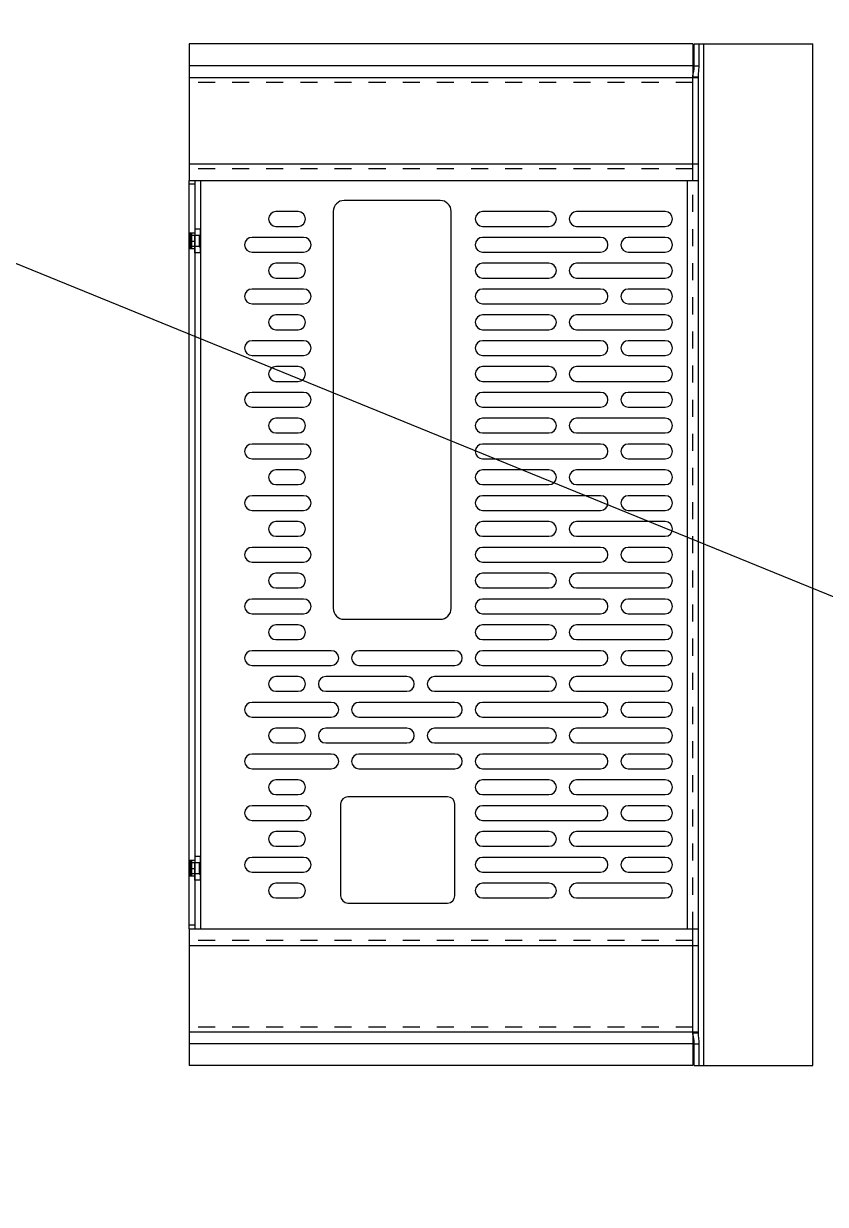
# Model space of a CAD drawing. Header units: millimetres. Extents: x -177 to 18421, y -5017 to 3255.
# Drawn here: x 9625.2 to 9842.5, y -4295.3 to -3975.3 of the extents above; entities that cross this region are included whole.
import ezdxf

# ---------------------------------------------------------------- set-up
doc = ezdxf.new("R2010")
doc.units = ezdxf.units.MM
doc.header["$LTSCALE"] = 46.255
doc.linetypes.add('HIDDEN', pattern=[0.2, 0.1, -0.1])
doc.layers.get('0').update_dxf_attribs({"linetype": 'CONTINUOUS'})
doc.layers.add('02___PRT_ALL_AXES', color=7, linetype='CONTINUOUS')
doc.layers.add('DEFAULT_2', color=8, linetype='HIDDEN')

msp = doc.modelspace()

# ---------------------------------------------------------------- linework, layer by layer
msp.add_line((3604.224, -1587.394), (12020.537, -5017.418))
at = {"color": 7, "linetype": 'Continuous'}
for p, q in [((9670.093, -3980.851), (9670.093, -4017.869)), ((9806.593, -3980.851), (9670.093, -3980.851)), ((9806.593, -3980.851), (9806.593, -3989.724)), ((9806.995, -3980.851), (9839.093, -3980.851)), ((9808.294, -3986.75), (9808.294, -3980.851)), ((9809.593, -4257.653), (9809.593, -3980.851)), ((9839.093, -4257.653), (9839.093, -3980.851)), ((9806.593, -3986.75), (9670.093, -3986.75)), ((9806.995, -3986.75), (9808.294, -3986.75)), ((9670.093, -3989.954), (9808.093, -3989.954)), ((9806.593, -3989.724), (9808.093, -3989.724)), ((9808.093, -4248.779), (9808.093, -3989.724)), ((9670.093, -4013.365), (9808.093, -4013.365)), ((9670.093, -4017.869), (9808.093, -4017.869)), ((9671.593, -4017.869), (9671.593, -4220.635)), ((9673.093, -4017.869), (9673.093, -4034.252)), ((9805.093, -4017.869), (9805.093, -4220.635)), ((9671.593, -4018.869), (9670.093, -4018.869)), ((9738.093, -4023.252), (9712.093, -4023.252)), ((9699.593, -4026.269), (9693.593, -4026.269)), ((9709.093, -4026.252), (9709.093, -4133.752)), ((9741.093, -4133.752), (9741.093, -4026.252)), ((9767.593, -4026.269), (9749.593, -4026.269)), ((9799.093, -4026.269), (9775.093, -4026.269)), ((9693.593, -4030.269), (9699.593, -4030.269)), ((9749.593, -4030.269), (9767.593, -4030.269)), ((9775.093, -4030.269), (9799.093, -4030.269)), ((9701.093, -4033.269), (9687.093, -4033.269)), ((9781.593, -4033.269), (9749.593, -4033.269)), ((9799.093, -4033.269), (9789.093, -4033.269)), ((9673.093, -4037.427), (9673.093, -4204.252)), ((9687.093, -4037.269), (9701.093, -4037.269)), ((9749.593, -4037.269), (9781.593, -4037.269)), ((9789.093, -4037.269), (9799.093, -4037.269)), ((9699.593, -4040.269), (9693.593, -4040.269)), ((9767.593, -4040.269), (9749.593, -4040.269)), ((9799.093, -4040.269), (9775.093, -4040.269)), ((9693.593, -4044.269), (9699.593, -4044.269)), ((9749.593, -4044.269), (9767.593, -4044.269)), ((9775.093, -4044.269), (9799.093, -4044.269)), ((9701.093, -4047.269), (9687.093, -4047.269)), ((9781.593, -4047.269), (9749.593, -4047.269)), ((9799.093, -4047.269), (9789.093, -4047.269)), ((9687.093, -4051.269), (9701.093, -4051.269)), ((9749.593, -4051.269), (9781.593, -4051.269)), ((9789.093, -4051.269), (9799.093, -4051.269)), ((9699.593, -4054.269), (9693.593, -4054.269)), ((9767.593, -4054.269), (9749.593, -4054.269)), ((9799.093, -4054.269), (9775.093, -4054.269)), ((9693.593, -4058.269), (9699.593, -4058.269)), ((9749.593, -4058.269), (9767.593, -4058.269)), ((9775.093, -4058.269), (9799.093, -4058.269)), ((9701.093, -4061.269), (9687.093, -4061.269)), ((9781.593, -4061.269), (9749.593, -4061.269)), ((9799.093, -4061.269), (9789.093, -4061.269)), ((9687.093, -4065.269), (9701.093, -4065.269)), ((9749.593, -4065.269), (9781.593, -4065.269)), ((9789.093, -4065.269), (9799.093, -4065.269)), ((9699.593, -4068.269), (9693.593, -4068.269)), ((9767.593, -4068.269), (9749.593, -4068.269)), ((9799.093, -4068.269), (9775.093, -4068.269)), ((9693.593, -4072.269), (9699.593, -4072.269)), ((9749.593, -4072.269), (9767.593, -4072.269)), ((9775.093, -4072.269), (9799.093, -4072.269)), ((9701.093, -4075.269), (9687.093, -4075.269)), ((9781.593, -4075.269), (9749.593, -4075.269)), ((9799.093, -4075.269), (9789.093, -4075.269)), ((9687.093, -4079.269), (9701.093, -4079.269)), ((9749.593, -4079.269), (9781.593, -4079.269)), ((9789.093, -4079.269), (9799.093, -4079.269)), ((9699.593, -4082.269), (9693.593, -4082.269)), ((9767.593, -4082.269), (9749.593, -4082.269)), ((9799.093, -4082.269), (9775.093, -4082.269)), ((9693.593, -4086.269), (9699.593, -4086.269)), ((9749.593, -4086.269), (9767.593, -4086.269)), ((9775.093, -4086.269), (9799.093, -4086.269)), ((9701.093, -4089.269), (9687.093, -4089.269)), ((9781.593, -4089.269), (9749.593, -4089.269)), ((9799.093, -4089.269), (9789.093, -4089.269)), ((9687.093, -4093.269), (9701.093, -4093.269)), ((9749.593, -4093.269), (9781.593, -4093.269)), ((9789.093, -4093.269), (9799.093, -4093.269)), ((9699.593, -4096.269), (9693.593, -4096.269)), ((9767.593, -4096.269), (9749.593, -4096.269)), ((9799.093, -4096.269), (9775.093, -4096.269)), ((9693.593, -4100.269), (9699.593, -4100.269)), ((9749.593, -4100.269), (9767.593, -4100.269)), ((9775.093, -4100.269), (9799.093, -4100.269)), ((9701.093, -4103.269), (9687.093, -4103.269)), ((9781.593, -4103.269), (9749.593, -4103.269)), ((9799.093, -4103.269), (9789.093, -4103.269)), ((9687.093, -4107.269), (9701.093, -4107.269)), ((9749.593, -4107.269), (9781.593, -4107.269)), ((9789.093, -4107.269), (9799.093, -4107.269)), ((9699.593, -4110.269), (9693.593, -4110.269)), ((9767.593, -4110.269), (9749.593, -4110.269)), ((9799.093, -4110.269), (9775.093, -4110.269)), ((9693.593, -4114.269), (9699.593, -4114.269)), ((9749.593, -4114.269), (9767.593, -4114.269)), ((9775.093, -4114.269), (9799.093, -4114.269)), ((9701.093, -4117.269), (9687.093, -4117.269)), ((9781.593, -4117.269), (9749.593, -4117.269)), ((9799.093, -4117.269), (9789.093, -4117.269)), ((9687.093, -4121.269), (9701.093, -4121.269)), ((9699.593, -4124.269), (9693.593, -4124.269)), ((9749.593, -4121.269), (9781.593, -4121.269)), ((9767.593, -4124.269), (9749.593, -4124.269)), ((9799.093, -4124.269), (9775.093, -4124.269)), ((9789.093, -4121.269), (9799.093, -4121.269)), ((9693.593, -4128.269), (9699.593, -4128.269)), ((9749.593, -4128.269), (9767.593, -4128.269)), ((9775.093, -4128.269), (9799.093, -4128.269)), ((9701.093, -4131.269), (9687.093, -4131.269)), ((9781.593, -4131.269), (9749.593, -4131.269)), ((9799.093, -4131.269), (9789.093, -4131.269)), ((9687.093, -4135.269), (9701.093, -4135.269)), ((9712.093, -4136.752), (9738.093, -4136.752)), ((9749.593, -4135.269), (9781.593, -4135.269)), ((9789.093, -4135.269), (9799.093, -4135.269)), ((9699.593, -4138.269), (9693.593, -4138.269)), ((9767.593, -4138.269), (9749.593, -4138.269)), ((9799.093, -4138.269), (9775.093, -4138.269)), ((9693.593, -4142.269), (9699.593, -4142.269)), ((9749.593, -4142.269), (9767.593, -4142.269)), ((9775.093, -4142.269), (9799.093, -4142.269)), ((9708.593, -4145.269), (9687.093, -4145.269)), ((9742.093, -4145.269), (9716.093, -4145.269)), ((9781.593, -4145.269), (9749.593, -4145.269)), ((9799.093, -4145.269), (9789.093, -4145.269)), ((9687.093, -4149.269), (9708.593, -4149.269)), ((9716.093, -4149.269), (9742.093, -4149.269)), ((9749.593, -4149.269), (9781.593, -4149.269)), ((9789.093, -4149.269), (9799.093, -4149.269)), ((9699.593, -4152.269), (9693.593, -4152.269)), ((9729.093, -4152.269), (9707.093, -4152.269)), ((9767.593, -4152.269), (9736.593, -4152.269)), ((9799.093, -4152.269), (9775.093, -4152.269)), ((9693.593, -4156.269), (9699.593, -4156.269)), ((9707.093, -4156.269), (9729.093, -4156.269)), ((9736.593, -4156.269), (9767.593, -4156.269)), ((9775.093, -4156.269), (9799.093, -4156.269)), ((9708.593, -4159.269), (9687.093, -4159.269)), ((9742.093, -4159.269), (9716.093, -4159.269)), ((9781.593, -4159.269), (9749.593, -4159.269)), ((9799.093, -4159.269), (9789.093, -4159.269)), ((9687.093, -4163.269), (9708.593, -4163.269)), ((9716.093, -4163.269), (9742.093, -4163.269)), ((9749.593, -4163.269), (9781.593, -4163.269)), ((9789.093, -4163.269), (9799.093, -4163.269)), ((9699.593, -4166.269), (9693.593, -4166.269)), ((9729.093, -4166.269), (9707.093, -4166.269)), ((9767.593, -4166.269), (9736.593, -4166.269)), ((9799.093, -4166.269), (9775.093, -4166.269)), ((9693.593, -4170.269), (9699.593, -4170.269)), ((9707.093, -4170.269), (9729.093, -4170.269)), ((9736.593, -4170.269), (9767.593, -4170.269)), ((9775.093, -4170.269), (9799.093, -4170.269)), ((9708.593, -4173.269), (9687.093, -4173.269)), ((9742.093, -4173.269), (9716.093, -4173.269)), ((9781.593, -4173.269), (9749.593, -4173.269)), ((9799.093, -4173.269), (9789.093, -4173.269)), ((9687.093, -4177.269), (9708.593, -4177.269)), ((9716.093, -4177.269), (9742.093, -4177.269)), ((9749.593, -4177.269), (9781.593, -4177.269)), ((9789.093, -4177.269), (9799.093, -4177.269)), ((9699.593, -4180.269), (9693.593, -4180.269)), ((9767.593, -4180.269), (9749.593, -4180.269)), ((9799.093, -4180.269), (9775.093, -4180.269)), ((9693.593, -4184.269), (9699.593, -4184.269)), ((9740.093, -4184.852), (9713.093, -4184.852)), ((9749.593, -4184.269), (9767.593, -4184.269)), ((9775.093, -4184.269), (9799.093, -4184.269)), ((9701.093, -4187.269), (9687.093, -4187.269)), ((9711.093, -4186.852), (9711.093, -4211.652)), ((9742.093, -4211.652), (9742.093, -4186.852)), ((9781.593, -4187.269), (9749.593, -4187.269)), ((9799.093, -4187.269), (9789.093, -4187.269)), ((9687.093, -4191.269), (9701.093, -4191.269)), ((9749.593, -4191.269), (9781.593, -4191.269)), ((9789.093, -4191.269), (9799.093, -4191.269)), ((9699.593, -4194.269), (9693.593, -4194.269)), ((9767.593, -4194.269), (9749.593, -4194.269)), ((9799.093, -4194.269), (9775.093, -4194.269)), ((9693.593, -4198.269), (9699.593, -4198.269)), ((9749.593, -4198.269), (9767.593, -4198.269)), ((9775.093, -4198.269), (9799.093, -4198.269)), ((9701.093, -4201.269), (9687.093, -4201.269)), ((9781.593, -4201.269), (9749.593, -4201.269)), ((9799.093, -4201.269), (9789.093, -4201.269)), ((9673.093, -4207.427), (9673.093, -4220.635)), ((9687.093, -4205.269), (9701.093, -4205.269)), ((9749.593, -4205.269), (9781.593, -4205.269)), ((9789.093, -4205.269), (9799.093, -4205.269)), ((9699.593, -4208.269), (9693.593, -4208.269)), ((9767.593, -4208.269), (9749.593, -4208.269)), ((9799.093, -4208.269), (9775.093, -4208.269)), ((9693.593, -4212.269), (9699.593, -4212.269)), ((9713.093, -4213.652), (9740.093, -4213.652)), ((9749.593, -4212.269), (9767.593, -4212.269)), ((9775.093, -4212.269), (9799.093, -4212.269)), ((9671.593, -4219.635), (9670.093, -4219.635)), ((9670.093, -4220.635), (9808.093, -4220.635)), ((9670.093, -4220.635), (9670.093, -4257.653)), ((9670.093, -4225.138), (9808.093, -4225.138)), ((9670.093, -4248.55), (9808.093, -4248.55)), ((9806.593, -4248.779), (9808.093, -4248.779)), ((9806.593, -4248.779), (9806.593, -4257.653)), ((9806.593, -4251.754), (9670.093, -4251.754)), ((9806.995, -4251.754), (9808.294, -4251.754)), ((9808.294, -4257.653), (9808.294, -4251.754)), ((9806.593, -4257.653), (9670.093, -4257.653)), ((9806.995, -4257.653), (9839.093, -4257.653))]:
    msp.add_line(p, q, dxfattribs=at)
at = {"color": 3, "linetype": 'Continuous'}
for p, q in [((9806.995, -3986.75), (9806.995, -3980.851)), ((9806.593, -4017.869), (9806.593, -3989.724)), ((9670.093, -4220.635), (9670.093, -4017.869)), ((9806.593, -4248.779), (9806.593, -4220.635)), ((9806.995, -4257.653), (9806.995, -4251.754))]:
    msp.add_line(p, q, dxfattribs=at)
at = {"color": 7, "linetype": 'Continuous'}
for centre, radius, start, end in [((9712.093, -4026.252), 3, 90, 180), ((9738.093, -4026.252), 3, 0, 90), ((9693.593, -4028.269), 2, 90, 270), ((9699.593, -4028.269), 2, 270, 90), ((9749.593, -4028.269), 2, 90, 270), ((9767.593, -4028.269), 2, 270, 90), ((9775.093, -4028.269), 2, 90, 270), ((9799.093, -4028.269), 2, 270, 90), ((9687.093, -4035.269), 2, 90, 270), ((9701.093, -4035.269), 2, 270, 90), ((9749.593, -4035.269), 2, 90, 270), ((9781.593, -4035.269), 2, 270, 90), ((9789.093, -4035.269), 2, 90, 270), ((9799.093, -4035.269), 2, 270, 90), ((9693.593, -4042.269), 2, 90, 270), ((9699.593, -4042.269), 2, 270, 90), ((9749.593, -4042.269), 2, 90, 270), ((9767.593, -4042.269), 2, 270, 90), ((9775.093, -4042.269), 2, 90, 270), ((9799.093, -4042.269), 2, 270, 90), ((9687.093, -4049.269), 2, 90, 270), ((9701.093, -4049.269), 2, 270, 90), ((9749.593, -4049.269), 2, 90, 270), ((9781.593, -4049.269), 2, 270, 90), ((9789.093, -4049.269), 2, 90, 270), ((9799.093, -4049.269), 2, 270, 90), ((9693.593, -4056.269), 2, 90, 270), ((9699.593, -4056.269), 2, 270, 90), ((9749.593, -4056.269), 2, 90, 270), ((9767.593, -4056.269), 2, 270, 90), ((9775.093, -4056.269), 2, 90, 270), ((9799.093, -4056.269), 2, 270, 90), ((9687.093, -4063.269), 2, 90, 270), ((9701.093, -4063.269), 2, 270, 90), ((9749.593, -4063.269), 2, 90, 270), ((9781.593, -4063.269), 2, 270, 90), ((9789.093, -4063.269), 2, 90, 270), ((9799.093, -4063.269), 2, 270, 90), ((9693.593, -4070.269), 2, 90, 270), ((9699.593, -4070.269), 2, 270, 90), ((9749.593, -4070.269), 2, 90, 270), ((9767.593, -4070.269), 2, 270, 90), ((9775.093, -4070.269), 2, 90, 270), ((9799.093, -4070.269), 2, 270, 90), ((9687.093, -4077.269), 2, 90, 270), ((9701.093, -4077.269), 2, 270, 90), ((9749.593, -4077.269), 2, 90, 270), ((9781.593, -4077.269), 2, 270, 90), ((9789.093, -4077.269), 2, 90, 270), ((9799.093, -4077.269), 2, 270, 90), ((9693.593, -4084.269), 2, 90, 270), ((9699.593, -4084.269), 2, 270, 90), ((9749.593, -4084.269), 2, 90, 270), ((9767.593, -4084.269), 2, 270, 90), ((9775.093, -4084.269), 2, 90, 270), ((9799.093, -4084.269), 2, 270, 90), ((9687.093, -4091.269), 2, 90, 270), ((9701.093, -4091.269), 2, 270, 90), ((9749.593, -4091.269), 2, 90, 270), ((9781.593, -4091.269), 2, 270, 90), ((9789.093, -4091.269), 2, 90, 270), ((9799.093, -4091.269), 2, 270, 90), ((9693.593, -4098.269), 2, 90, 270), ((9699.593, -4098.269), 2, 270, 90), ((9749.593, -4098.269), 2, 90, 270), ((9767.593, -4098.269), 2, 270, 90), ((9775.093, -4098.269), 2, 90, 270), ((9799.093, -4098.269), 2, 270, 90), ((9687.093, -4105.269), 2, 90, 270), ((9701.093, -4105.269), 2, 270, 90), ((9749.593, -4105.269), 2, 90, 270), ((9781.593, -4105.269), 2, 270, 90), ((9789.093, -4105.269), 2, 90, 270), ((9799.093, -4105.269), 2, 270, 90), ((9693.593, -4112.269), 2, 90, 270), ((9699.593, -4112.269), 2, 270, 90), ((9749.593, -4112.269), 2, 90, 270), ((9767.593, -4112.269), 2, 270, 90), ((9775.093, -4112.269), 2, 90, 270), ((9799.093, -4112.269), 2, 270, 90), ((9687.093, -4119.269), 2, 90, 270), ((9701.093, -4119.269), 2, 270, 90), ((9749.593, -4119.269), 2, 90, 270), ((9781.593, -4119.269), 2, 270, 90), ((9789.093, -4119.269), 2, 90, 270), ((9799.093, -4119.269), 2, 270, 90), ((9693.593, -4126.269), 2, 90, 270), ((9699.593, -4126.269), 2, 270, 90), ((9749.593, -4126.269), 2, 90, 270), ((9767.593, -4126.269), 2, 270, 90), ((9775.093, -4126.269), 2, 90, 270), ((9799.093, -4126.269), 2, 270, 90), ((9687.093, -4133.269), 2, 90, 270), ((9701.093, -4133.269), 2, 270, 90), ((9712.093, -4133.752), 3, 180, 270), ((9738.093, -4133.752), 3, 270, 0), ((9749.593, -4133.269), 2, 90, 270), ((9781.593, -4133.269), 2, 270, 90), ((9789.093, -4133.269), 2, 90, 270), ((9799.093, -4133.269), 2, 270, 90), ((9693.593, -4140.269), 2, 90, 270), ((9699.593, -4140.269), 2, 270, 90), ((9749.593, -4140.269), 2, 90, 270), ((9767.593, -4140.269), 2, 270, 90), ((9775.093, -4140.269), 2, 90, 270), ((9799.093, -4140.269), 2, 270, 90), ((9687.093, -4147.269), 2, 90, 270), ((9708.593, -4147.269), 2, 270, 90), ((9716.093, -4147.269), 2, 90, 270), ((9742.093, -4147.269), 2, 270, 90), ((9749.593, -4147.269), 2, 90, 270), ((9781.593, -4147.269), 2, 270, 90), ((9789.093, -4147.269), 2, 90, 270), ((9799.093, -4147.269), 2, 270, 90), ((9693.593, -4154.269), 2, 90, 270), ((9699.593, -4154.269), 2, 270, 90), ((9707.093, -4154.269), 2, 90, 270), ((9729.093, -4154.269), 2, 270, 90), ((9736.593, -4154.269), 2, 90, 270), ((9767.593, -4154.269), 2, 270, 90), ((9775.093, -4154.269), 2, 90, 270), ((9799.093, -4154.269), 2, 270, 90), ((9687.093, -4161.269), 2, 90, 270), ((9708.593, -4161.269), 2, 270, 90), ((9716.093, -4161.269), 2, 90, 270), ((9742.093, -4161.269), 2, 270, 90), ((9749.593, -4161.269), 2, 90, 270), ((9781.593, -4161.269), 2, 270, 90), ((9789.093, -4161.269), 2, 90, 270), ((9799.093, -4161.269), 2, 270, 90), ((9693.593, -4168.269), 2, 90, 270), ((9699.593, -4168.269), 2, 270, 90), ((9707.093, -4168.269), 2, 90, 270), ((9729.093, -4168.269), 2, 270, 90), ((9736.593, -4168.269), 2, 90, 270), ((9767.593, -4168.269), 2, 270, 90), ((9775.093, -4168.269), 2, 90, 270), ((9799.093, -4168.269), 2, 270, 90), ((9687.093, -4175.269), 2, 90, 270), ((9708.593, -4175.269), 2, 270, 90), ((9716.093, -4175.269), 2, 90, 270), ((9742.093, -4175.269), 2, 270, 90), ((9749.593, -4175.269), 2, 90, 270), ((9781.593, -4175.269), 2, 270, 90), ((9789.093, -4175.269), 2, 90, 270), ((9799.093, -4175.269), 2, 270, 90), ((9693.593, -4182.269), 2, 90, 270), ((9699.593, -4182.269), 2, 270, 90), ((9749.593, -4182.269), 2, 90, 270), ((9767.593, -4182.269), 2, 270, 90), ((9775.093, -4182.269), 2, 90, 270), ((9799.093, -4182.269), 2, 270, 90), ((9713.093, -4186.852), 2, 90, 180), ((9740.093, -4186.852), 2, 0, 90), ((9687.093, -4189.269), 2, 90, 270), ((9701.093, -4189.269), 2, 270, 90), ((9749.593, -4189.269), 2, 90, 270), ((9781.593, -4189.269), 2, 270, 90), ((9789.093, -4189.269), 2, 90, 270), ((9799.093, -4189.269), 2, 270, 90), ((9693.593, -4196.269), 2, 90, 270), ((9699.593, -4196.269), 2, 270, 90), ((9749.593, -4196.269), 2, 90, 270), ((9767.593, -4196.269), 2, 270, 90), ((9775.093, -4196.269), 2, 90, 270), ((9799.093, -4196.269), 2, 270, 90), ((9687.093, -4203.269), 2, 90, 270), ((9701.093, -4203.269), 2, 270, 90), ((9749.593, -4203.269), 2, 90, 270), ((9781.593, -4203.269), 2, 270, 90), ((9789.093, -4203.269), 2, 90, 270), ((9799.093, -4203.269), 2, 270, 90), ((9693.593, -4210.269), 2, 90, 270), ((9699.593, -4210.269), 2, 270, 90), ((9749.593, -4210.269), 2, 90, 270), ((9767.593, -4210.269), 2, 270, 90), ((9775.093, -4210.269), 2, 90, 270), ((9799.093, -4210.269), 2, 270, 90), ((9713.093, -4211.652), 2, 180, 270), ((9740.093, -4211.652), 2, 270, 0)]:
    msp.add_arc(centre, radius, start, end, dxfattribs=at)
at = {"color": 3, "linetype": 'Continuous'}
for points, knots in [([(9806.891, -3987.943), (9806.906, -3987.851), (9806.965, -3987.456), (9806.995, -3987.056), (9806.995, -3986.75)], [0, 0, 0, 0, 0.2339142, 1, 1, 1, 1]), ([(9806.699, -3988.932), (9806.714, -3988.855), (9806.782, -3988.526), (9806.849, -3988.197), (9806.891, -3987.943)], [0, 0, 0, 0, 0.2323446, 1, 1, 1, 1]), ([(9806.74, -4249.777), (9806.721, -4249.684), (9806.655, -4249.355), (9806.593, -4249.021), (9806.593, -4248.779)], [0, 0, 0, 0, 0.2818823, 1, 1, 1, 1]), ([(9806.995, -4251.754), (9806.995, -4251.635), (9806.983, -4251.175), (9806.921, -4250.719), (9806.86, -4250.384)], [0, 0, 0, 0, 0.2595218, 1, 1, 1, 1])]:
    msp.add_open_spline(points, degree=3, knots=knots, dxfattribs=at)
at = {"color": 7, "linetype": 'Continuous'}
for points, knots in [([(9808.109, -3989.356), (9808.121, -3989.177), (9808.209, -3988.31), (9808.294, -3987.441), (9808.294, -3986.75)], [0, 0, 0, 0, 0.2067001, 1, 1, 1, 1]), ([(9808.294, -4251.754), (9808.294, -4251.192), (9808.227, -4250.2), (9808.093, -4249.212), (9808.093, -4248.779)], [0, 0, 0, 0, 0.5649049, 1, 1, 1, 1])]:
    msp.add_open_spline(points, degree=3, knots=knots, dxfattribs=at)
at = {"color": 3, "linetype": 'Continuous'}
for points in [[(9806.593, -3989.724), (9806.593, -3989.601), (9806.606, -3989.478), (9806.624, -3989.356)], [(9806.624, -3989.356), (9806.644, -3989.214), (9806.671, -3989.073), (9806.699, -3988.932)], [(9806.86, -4250.384), (9806.824, -4250.181), (9806.782, -4249.979), (9806.74, -4249.777)]]:
    msp.add_open_spline(points, degree=3, dxfattribs=at)
at = {"color": 7, "linetype": 'Continuous'}
msp.add_open_spline([(9808.093, -3989.724), (9808.093, -3989.602), (9808.1, -3989.479), (9808.109, -3989.356)], degree=3, dxfattribs=at)
at = {"layer": '02___PRT_ALL_AXES', "color": 8, "linetype": 'HIDDEN'}
for p, q in [((9671.593, -4037.427), (9671.593, -4031.077)), ((9670.093, -4032.152), (9670.093, -4036.352)), ((9671.593, -4032.152), (9670.093, -4032.152)), ((9670.093, -4034.252), (9671.593, -4034.252)), ((9670.223, -4036.362), (9670.223, -4032.142)), ((9670.353, -4032.142), (9670.223, -4032.142)), ((9672.793, -4032.752), (9670.223, -4032.752)), ((9670.353, -4032.142), (9670.353, -4036.362)), ((9670.743, -4032.342), (9670.353, -4032.142)), ((9670.743, -4036.362), (9670.743, -4032.142)), ((9671.593, -4032.142), (9670.743, -4032.142)), ((9671.593, -4036.352), (9670.093, -4036.352)), ((9672.793, -4035.752), (9670.223, -4035.752)), ((9670.353, -4036.362), (9670.223, -4036.362)), ((9670.743, -4036.162), (9670.353, -4036.362)), ((9671.593, -4036.362), (9670.743, -4036.362)), ((9671.593, -4207.427), (9671.593, -4201.077)), ((9670.093, -4202.152), (9670.093, -4206.352)), ((9671.593, -4202.152), (9670.093, -4202.152)), ((9670.093, -4204.252), (9671.593, -4204.252)), ((9670.223, -4206.362), (9670.223, -4202.142)), ((9670.353, -4202.142), (9670.223, -4202.142)), ((9672.793, -4202.752), (9670.223, -4202.752)), ((9670.743, -4202.342), (9670.353, -4202.142)), ((9670.353, -4202.142), (9670.353, -4206.362)), ((9670.743, -4206.362), (9670.743, -4202.142)), ((9671.593, -4202.142), (9670.743, -4202.142)), ((9671.593, -4206.352), (9670.093, -4206.352)), ((9672.793, -4205.752), (9670.223, -4205.752)), ((9670.353, -4206.362), (9670.223, -4206.362)), ((9670.743, -4206.162), (9670.353, -4206.362)), ((9671.593, -4206.362), (9670.743, -4206.362))]:
    msp.add_line(p, q, dxfattribs=at)
at = {"layer": '02___PRT_ALL_AXES', "color": 7, "linetype": 'Continuous'}
for p, q in [((9673.093, -4031.077), (9671.593, -4031.077)), ((9673.093, -4037.427), (9673.093, -4034.252)), ((9673.093, -4037.427), (9671.593, -4037.427)), ((9673.093, -4201.077), (9671.593, -4201.077)), ((9673.093, -4207.427), (9673.093, -4204.252)), ((9673.093, -4207.427), (9671.593, -4207.427))]:
    msp.add_line(p, q, dxfattribs=at)
at = {"layer": 'DEFAULT_2', "color": 8, "linetype": 'HIDDEN'}
for p, q in [((9806.593, -3991.253), (9670.093, -3991.253)), ((9806.593, -4014.664), (9670.093, -4014.664)), ((9806.593, -4220.635), (9806.593, -4017.869)), ((9673.043, -4031.228), (9673.043, -4033.515)), ((9673.093, -4031.228), (9673.043, -4031.228)), ((9673.093, -4031.32), (9673.043, -4031.32)), ((9673.093, -4031.396), (9673.043, -4031.396)), ((9673.093, -4031.45), (9673.043, -4031.45)), ((9673.093, -4031.487), (9673.043, -4031.487)), ((9672.793, -4032.752), (9673.093, -4032.452)), ((9672.793, -4032.752), (9672.793, -4035.752)), ((9673.093, -4031.768), (9673.043, -4031.768)), ((9673.093, -4031.818), (9673.043, -4031.818)), ((9673.093, -4031.833), (9673.043, -4031.833)), ((9673.093, -4031.851), (9673.043, -4031.851)), ((9673.093, -4031.892), (9673.043, -4031.892)), ((9673.093, -4031.894), (9673.043, -4031.894)), ((9673.093, -4031.898), (9673.043, -4031.898)), ((9673.093, -4031.899), (9673.043, -4031.899)), ((9673.093, -4031.917), (9673.043, -4031.917)), ((9673.093, -4031.92), (9673.043, -4031.92)), ((9673.093, -4031.924), (9673.043, -4031.924)), ((9673.093, -4031.926), (9673.043, -4031.926)), ((9673.093, -4031.928), (9673.043, -4031.928)), ((9673.093, -4031.932), (9673.043, -4031.932)), ((9673.093, -4031.96), (9673.043, -4031.96)), ((9673.093, -4031.966), (9673.043, -4031.966)), ((9673.093, -4031.973), (9673.043, -4031.973)), ((9673.093, -4031.975), (9673.043, -4031.975)), ((9673.093, -4031.987), (9673.043, -4031.987)), ((9673.093, -4032.003), (9673.043, -4032.003)), ((9673.093, -4032.009), (9673.043, -4032.009)), ((9673.093, -4032.016), (9673.043, -4032.016)), ((9673.093, -4032.016), (9673.043, -4032.016)), ((9673.093, -4032.028), (9673.043, -4032.028)), ((9673.093, -4032.028), (9673.043, -4032.028)), ((9673.093, -4032.036), (9673.043, -4032.036)), ((9673.093, -4032.054), (9673.043, -4032.054)), ((9673.093, -4032.071), (9673.043, -4032.071)), ((9673.093, -4032.071), (9673.043, -4032.071)), ((9673.093, -4032.082), (9673.043, -4032.082)), ((9673.093, -4032.095), (9673.043, -4032.095)), ((9673.093, -4032.098), (9673.043, -4032.098)), ((9673.093, -4032.101), (9673.043, -4032.101)), ((9673.093, -4032.113), (9673.043, -4032.113)), ((9673.093, -4032.113), (9673.043, -4032.113)), ((9673.093, -4032.121), (9673.043, -4032.121)), ((9673.093, -4032.125), (9673.043, -4032.125)), ((9673.093, -4032.143), (9673.043, -4032.143)), ((9673.093, -4032.145), (9673.043, -4032.145)), ((9673.093, -4032.147), (9673.043, -4032.147)), ((9673.093, -4032.15), (9673.043, -4032.15)), ((9673.093, -4032.158), (9673.043, -4032.158)), ((9673.093, -4032.161), (9673.043, -4032.161)), ((9673.093, -4032.169), (9673.043, -4032.169)), ((9673.093, -4032.171), (9673.043, -4032.171)), ((9673.093, -4032.194), (9673.043, -4032.194)), ((9673.093, -4032.206), (9673.043, -4032.206)), ((9673.093, -4032.219), (9673.043, -4032.219)), ((9673.093, -4032.221), (9673.043, -4032.221)), ((9673.093, -4032.229), (9673.043, -4032.229)), ((9673.093, -4032.233), (9673.043, -4032.233)), ((9673.093, -4032.235), (9673.043, -4032.235)), ((9673.093, -4032.237), (9673.043, -4032.237)), ((9673.093, -4032.247), (9673.043, -4032.247)), ((9673.093, -4032.25), (9673.043, -4032.25)), ((9673.093, -4032.273), (9673.043, -4032.273)), ((9673.093, -4032.276), (9673.043, -4032.276)), ((9673.093, -4032.308), (9673.043, -4032.308)), ((9673.093, -4032.314), (9673.043, -4032.314)), ((9673.093, -4032.328), (9673.043, -4032.328)), ((9673.093, -4032.329), (9673.043, -4032.329)), ((9673.093, -4032.335), (9673.043, -4032.335)), ((9673.093, -4032.36), (9673.043, -4032.36)), ((9673.093, -4032.369), (9673.043, -4032.369)), ((9673.093, -4032.372), (9673.043, -4032.372)), ((9673.093, -4032.403), (9673.043, -4032.403)), ((9673.093, -4032.413), (9673.043, -4032.413)), ((9673.093, -4032.43), (9673.043, -4032.43)), ((9673.093, -4032.466), (9673.043, -4032.466)), ((9673.093, -4032.475), (9673.043, -4032.475)), ((9673.093, -4032.523), (9673.043, -4032.523)), ((9673.093, -4032.526), (9673.043, -4032.526)), ((9673.093, -4032.582), (9673.043, -4032.582)), ((9673.093, -4032.592), (9673.043, -4032.592)), ((9673.093, -4032.61), (9673.043, -4032.61)), ((9673.093, -4032.616), (9673.043, -4032.616)), ((9673.093, -4032.623), (9673.043, -4032.623)), ((9673.093, -4032.639), (9673.043, -4032.639)), ((9673.093, -4032.644), (9673.043, -4032.644)), ((9673.093, -4032.653), (9673.043, -4032.653)), ((9673.093, -4032.667), (9673.043, -4032.667)), ((9673.093, -4032.685), (9673.043, -4032.685)), ((9673.093, -4032.706), (9673.043, -4032.706)), ((9673.093, -4032.71), (9673.043, -4032.71)), ((9673.093, -4032.719), (9673.043, -4032.719)), ((9673.093, -4032.729), (9673.043, -4032.729)), ((9673.093, -4032.733), (9673.043, -4032.733)), ((9673.093, -4032.864), (9673.043, -4032.864)), ((9673.093, -4032.865), (9673.043, -4032.865)), ((9673.093, -4032.906), (9673.043, -4032.906)), ((9673.093, -4032.933), (9673.043, -4032.933)), ((9673.093, -4033.003), (9673.043, -4033.003)), ((9673.093, -4033.254), (9673.043, -4033.254)), ((9673.093, -4033.314), (9673.043, -4033.314)), ((9673.093, -4033.328), (9673.043, -4033.328)), ((9673.093, -4033.35), (9673.043, -4033.35)), ((9673.093, -4033.425), (9673.043, -4033.425)), ((9673.093, -4033.479), (9673.043, -4033.479)), ((9673.093, -4033.515), (9673.043, -4033.515)), ((9673.043, -4033.71), (9673.043, -4034.189)), ((9673.093, -4033.71), (9673.043, -4033.71)), ((9673.093, -4033.721), (9673.043, -4033.721)), ((9673.093, -4033.726), (9673.043, -4033.726)), ((9673.093, -4033.755), (9673.043, -4033.755)), ((9673.093, -4033.766), (9673.043, -4033.766)), ((9673.093, -4033.787), (9673.043, -4033.787)), ((9673.093, -4033.793), (9673.043, -4033.793)), ((9673.093, -4033.803), (9673.043, -4033.803)), ((9673.093, -4033.805), (9673.043, -4033.805)), ((9673.093, -4033.811), (9673.043, -4033.811)), ((9673.093, -4033.814), (9673.043, -4033.814)), ((9673.093, -4033.823), (9673.043, -4033.823)), ((9673.093, -4033.825), (9673.043, -4033.825)), ((9673.093, -4033.837), (9673.043, -4033.837)), ((9673.093, -4033.867), (9673.043, -4033.867)), ((9673.093, -4033.868), (9673.043, -4033.868)), ((9673.093, -4033.869), (9673.043, -4033.869)), ((9673.093, -4033.87), (9673.043, -4033.87)), ((9673.093, -4033.878), (9673.043, -4033.878)), ((9673.093, -4033.885), (9673.043, -4033.885)), ((9673.093, -4033.895), (9673.043, -4033.895)), ((9673.093, -4033.919), (9673.043, -4033.919)), ((9673.093, -4033.924), (9673.043, -4033.924)), ((9673.093, -4033.925), (9673.043, -4033.925)), ((9673.093, -4033.932), (9673.043, -4033.932)), ((9673.093, -4033.964), (9673.043, -4033.964)), ((9673.093, -4033.972), (9673.043, -4033.972)), ((9673.093, -4033.984), (9673.043, -4033.984)), ((9673.093, -4033.99), (9673.043, -4033.99)), ((9673.093, -4033.993), (9673.043, -4033.993)), ((9673.093, -4034.007), (9673.043, -4034.007)), ((9673.093, -4034.035), (9673.043, -4034.035)), ((9673.093, -4034.036), (9673.043, -4034.036)), ((9673.093, -4034.038), (9673.043, -4034.038)), ((9673.093, -4034.045), (9673.043, -4034.045)), ((9673.093, -4034.046), (9673.043, -4034.046)), ((9673.093, -4034.052), (9673.043, -4034.052)), ((9673.093, -4034.074), (9673.043, -4034.074)), ((9673.093, -4034.08), (9673.043, -4034.08)), ((9673.093, -4034.088), (9673.043, -4034.088)), ((9673.093, -4034.1), (9673.043, -4034.1)), ((9673.093, -4034.104), (9673.043, -4034.104)), ((9673.093, -4034.106), (9673.043, -4034.106)), ((9673.093, -4034.107), (9673.043, -4034.107)), ((9673.093, -4034.112), (9673.043, -4034.112)), ((9673.093, -4034.145), (9673.043, -4034.145)), ((9673.093, -4034.153), (9673.043, -4034.153)), ((9673.093, -4034.158), (9673.043, -4034.158)), ((9673.093, -4034.174), (9673.043, -4034.174)), ((9673.093, -4034.18), (9673.043, -4034.18)), ((9673.093, -4034.185), (9673.043, -4034.185)), ((9673.093, -4034.189), (9673.043, -4034.189)), ((9673.093, -4034.252), (9673.093, -4037.427)), ((9672.793, -4035.752), (9673.093, -4036.052)), ((9673.043, -4201.228), (9673.043, -4203.515)), ((9673.093, -4201.228), (9673.043, -4201.228)), ((9672.793, -4202.752), (9673.093, -4202.452)), ((9672.793, -4202.752), (9672.793, -4205.752)), ((9673.093, -4201.32), (9673.043, -4201.32)), ((9673.093, -4201.396), (9673.043, -4201.396)), ((9673.093, -4201.45), (9673.043, -4201.45)), ((9673.093, -4201.487), (9673.043, -4201.487)), ((9673.093, -4201.768), (9673.043, -4201.768)), ((9673.093, -4201.818), (9673.043, -4201.818)), ((9673.093, -4201.833), (9673.043, -4201.833)), ((9673.093, -4201.851), (9673.043, -4201.851)), ((9673.093, -4201.892), (9673.043, -4201.892)), ((9673.093, -4201.894), (9673.043, -4201.894)), ((9673.093, -4201.898), (9673.043, -4201.898)), ((9673.093, -4201.899), (9673.043, -4201.899)), ((9673.093, -4201.917), (9673.043, -4201.917)), ((9673.093, -4201.92), (9673.043, -4201.92)), ((9673.093, -4201.924), (9673.043, -4201.924)), ((9673.093, -4201.926), (9673.043, -4201.926)), ((9673.093, -4201.928), (9673.043, -4201.928)), ((9673.093, -4201.932), (9673.043, -4201.932)), ((9673.093, -4201.96), (9673.043, -4201.96)), ((9673.093, -4201.966), (9673.043, -4201.966)), ((9673.093, -4201.973), (9673.043, -4201.973)), ((9673.093, -4201.975), (9673.043, -4201.975)), ((9673.093, -4201.987), (9673.043, -4201.987)), ((9673.093, -4202.003), (9673.043, -4202.003)), ((9673.093, -4202.009), (9673.043, -4202.009)), ((9673.093, -4202.016), (9673.043, -4202.016)), ((9673.093, -4202.016), (9673.043, -4202.016)), ((9673.093, -4202.028), (9673.043, -4202.028)), ((9673.093, -4202.028), (9673.043, -4202.028)), ((9673.093, -4202.036), (9673.043, -4202.036)), ((9673.093, -4202.054), (9673.043, -4202.054)), ((9673.093, -4202.071), (9673.043, -4202.071)), ((9673.093, -4202.071), (9673.043, -4202.071)), ((9673.093, -4202.082), (9673.043, -4202.082)), ((9673.093, -4202.095), (9673.043, -4202.095)), ((9673.093, -4202.098), (9673.043, -4202.098)), ((9673.093, -4202.101), (9673.043, -4202.101)), ((9673.093, -4202.113), (9673.043, -4202.113)), ((9673.093, -4202.113), (9673.043, -4202.113)), ((9673.093, -4202.121), (9673.043, -4202.121)), ((9673.093, -4202.125), (9673.043, -4202.125)), ((9673.093, -4202.143), (9673.043, -4202.143)), ((9673.093, -4202.145), (9673.043, -4202.145)), ((9673.093, -4202.147), (9673.043, -4202.147)), ((9673.093, -4202.15), (9673.043, -4202.15)), ((9673.093, -4202.158), (9673.043, -4202.158)), ((9673.093, -4202.161), (9673.043, -4202.161)), ((9673.093, -4202.169), (9673.043, -4202.169)), ((9673.093, -4202.171), (9673.043, -4202.171)), ((9673.093, -4202.194), (9673.043, -4202.194)), ((9673.093, -4202.206), (9673.043, -4202.206)), ((9673.093, -4202.219), (9673.043, -4202.219)), ((9673.093, -4202.221), (9673.043, -4202.221)), ((9673.093, -4202.229), (9673.043, -4202.229)), ((9673.093, -4202.233), (9673.043, -4202.233)), ((9673.093, -4202.235), (9673.043, -4202.235)), ((9673.093, -4202.237), (9673.043, -4202.237)), ((9673.093, -4202.247), (9673.043, -4202.247)), ((9673.093, -4202.25), (9673.043, -4202.25)), ((9673.093, -4202.273), (9673.043, -4202.273)), ((9673.093, -4202.276), (9673.043, -4202.276)), ((9673.093, -4202.308), (9673.043, -4202.308)), ((9673.093, -4202.314), (9673.043, -4202.314)), ((9673.093, -4202.328), (9673.043, -4202.328)), ((9673.093, -4202.329), (9673.043, -4202.329)), ((9673.093, -4202.335), (9673.043, -4202.335)), ((9673.093, -4202.36), (9673.043, -4202.36)), ((9673.093, -4202.369), (9673.043, -4202.369)), ((9673.093, -4202.372), (9673.043, -4202.372)), ((9673.093, -4202.403), (9673.043, -4202.403)), ((9673.093, -4202.413), (9673.043, -4202.413)), ((9673.093, -4202.43), (9673.043, -4202.43)), ((9673.093, -4202.466), (9673.043, -4202.466)), ((9673.093, -4202.475), (9673.043, -4202.475)), ((9673.093, -4202.523), (9673.043, -4202.523)), ((9673.093, -4202.526), (9673.043, -4202.526)), ((9673.093, -4202.582), (9673.043, -4202.582)), ((9673.093, -4202.592), (9673.043, -4202.592)), ((9673.093, -4202.61), (9673.043, -4202.61)), ((9673.093, -4202.616), (9673.043, -4202.616)), ((9673.093, -4202.623), (9673.043, -4202.623)), ((9673.093, -4202.639), (9673.043, -4202.639)), ((9673.093, -4202.644), (9673.043, -4202.644)), ((9673.093, -4202.653), (9673.043, -4202.653)), ((9673.093, -4202.667), (9673.043, -4202.667)), ((9673.093, -4202.685), (9673.043, -4202.685)), ((9673.093, -4202.706), (9673.043, -4202.706)), ((9673.093, -4202.71), (9673.043, -4202.71)), ((9673.093, -4202.719), (9673.043, -4202.719)), ((9673.093, -4202.729), (9673.043, -4202.729)), ((9673.093, -4202.733), (9673.043, -4202.733)), ((9673.093, -4202.864), (9673.043, -4202.864)), ((9673.093, -4202.865), (9673.043, -4202.865)), ((9673.093, -4202.906), (9673.043, -4202.906)), ((9673.093, -4202.933), (9673.043, -4202.933)), ((9673.093, -4203.003), (9673.043, -4203.003)), ((9673.093, -4203.254), (9673.043, -4203.254)), ((9673.093, -4203.314), (9673.043, -4203.314)), ((9673.093, -4203.328), (9673.043, -4203.328)), ((9673.093, -4203.35), (9673.043, -4203.35)), ((9673.093, -4203.425), (9673.043, -4203.425)), ((9673.093, -4203.479), (9673.043, -4203.479)), ((9673.093, -4203.515), (9673.043, -4203.515)), ((9673.043, -4203.71), (9673.043, -4204.189)), ((9673.093, -4203.71), (9673.043, -4203.71)), ((9673.093, -4203.721), (9673.043, -4203.721)), ((9673.093, -4203.726), (9673.043, -4203.726)), ((9673.093, -4203.755), (9673.043, -4203.755)), ((9673.093, -4203.766), (9673.043, -4203.766)), ((9673.093, -4203.787), (9673.043, -4203.787)), ((9673.093, -4203.793), (9673.043, -4203.793)), ((9673.093, -4203.803), (9673.043, -4203.803)), ((9673.093, -4203.805), (9673.043, -4203.805)), ((9673.093, -4203.811), (9673.043, -4203.811)), ((9673.093, -4203.814), (9673.043, -4203.814)), ((9673.093, -4203.823), (9673.043, -4203.823)), ((9673.093, -4203.825), (9673.043, -4203.825)), ((9673.093, -4203.837), (9673.043, -4203.837)), ((9673.093, -4203.867), (9673.043, -4203.867)), ((9673.093, -4203.868), (9673.043, -4203.868)), ((9673.093, -4203.869), (9673.043, -4203.869)), ((9673.093, -4203.87), (9673.043, -4203.87)), ((9673.093, -4203.878), (9673.043, -4203.878)), ((9673.093, -4203.885), (9673.043, -4203.885)), ((9673.093, -4203.895), (9673.043, -4203.895)), ((9673.093, -4203.919), (9673.043, -4203.919)), ((9673.093, -4203.924), (9673.043, -4203.924)), ((9673.093, -4203.925), (9673.043, -4203.925)), ((9673.093, -4203.932), (9673.043, -4203.932)), ((9673.093, -4203.964), (9673.043, -4203.964)), ((9673.093, -4203.972), (9673.043, -4203.972)), ((9673.093, -4203.984), (9673.043, -4203.984)), ((9673.093, -4203.99), (9673.043, -4203.99)), ((9673.093, -4203.993), (9673.043, -4203.993)), ((9673.093, -4204.007), (9673.043, -4204.007)), ((9673.093, -4204.035), (9673.043, -4204.035)), ((9673.093, -4204.036), (9673.043, -4204.036)), ((9673.093, -4204.038), (9673.043, -4204.038)), ((9673.093, -4204.045), (9673.043, -4204.045)), ((9673.093, -4204.046), (9673.043, -4204.046)), ((9673.093, -4204.052), (9673.043, -4204.052)), ((9673.093, -4204.074), (9673.043, -4204.074)), ((9673.093, -4204.08), (9673.043, -4204.08)), ((9673.093, -4204.088), (9673.043, -4204.088)), ((9673.093, -4204.1), (9673.043, -4204.1)), ((9673.093, -4204.104), (9673.043, -4204.104)), ((9673.093, -4204.106), (9673.043, -4204.106)), ((9673.093, -4204.107), (9673.043, -4204.107)), ((9673.093, -4204.112), (9673.043, -4204.112)), ((9673.093, -4204.145), (9673.043, -4204.145)), ((9673.093, -4204.153), (9673.043, -4204.153)), ((9673.093, -4204.158), (9673.043, -4204.158)), ((9673.093, -4204.174), (9673.043, -4204.174)), ((9673.093, -4204.18), (9673.043, -4204.18)), ((9673.093, -4204.185), (9673.043, -4204.185)), ((9673.093, -4204.189), (9673.043, -4204.189)), ((9673.093, -4204.252), (9673.093, -4207.427)), ((9672.793, -4205.752), (9673.093, -4206.052)), ((9806.593, -4223.839), (9670.093, -4223.839)), ((9806.593, -4247.251), (9670.093, -4247.251))]:
    msp.add_line(p, q, dxfattribs=at)

doc.saveas('drawing.dxf')
